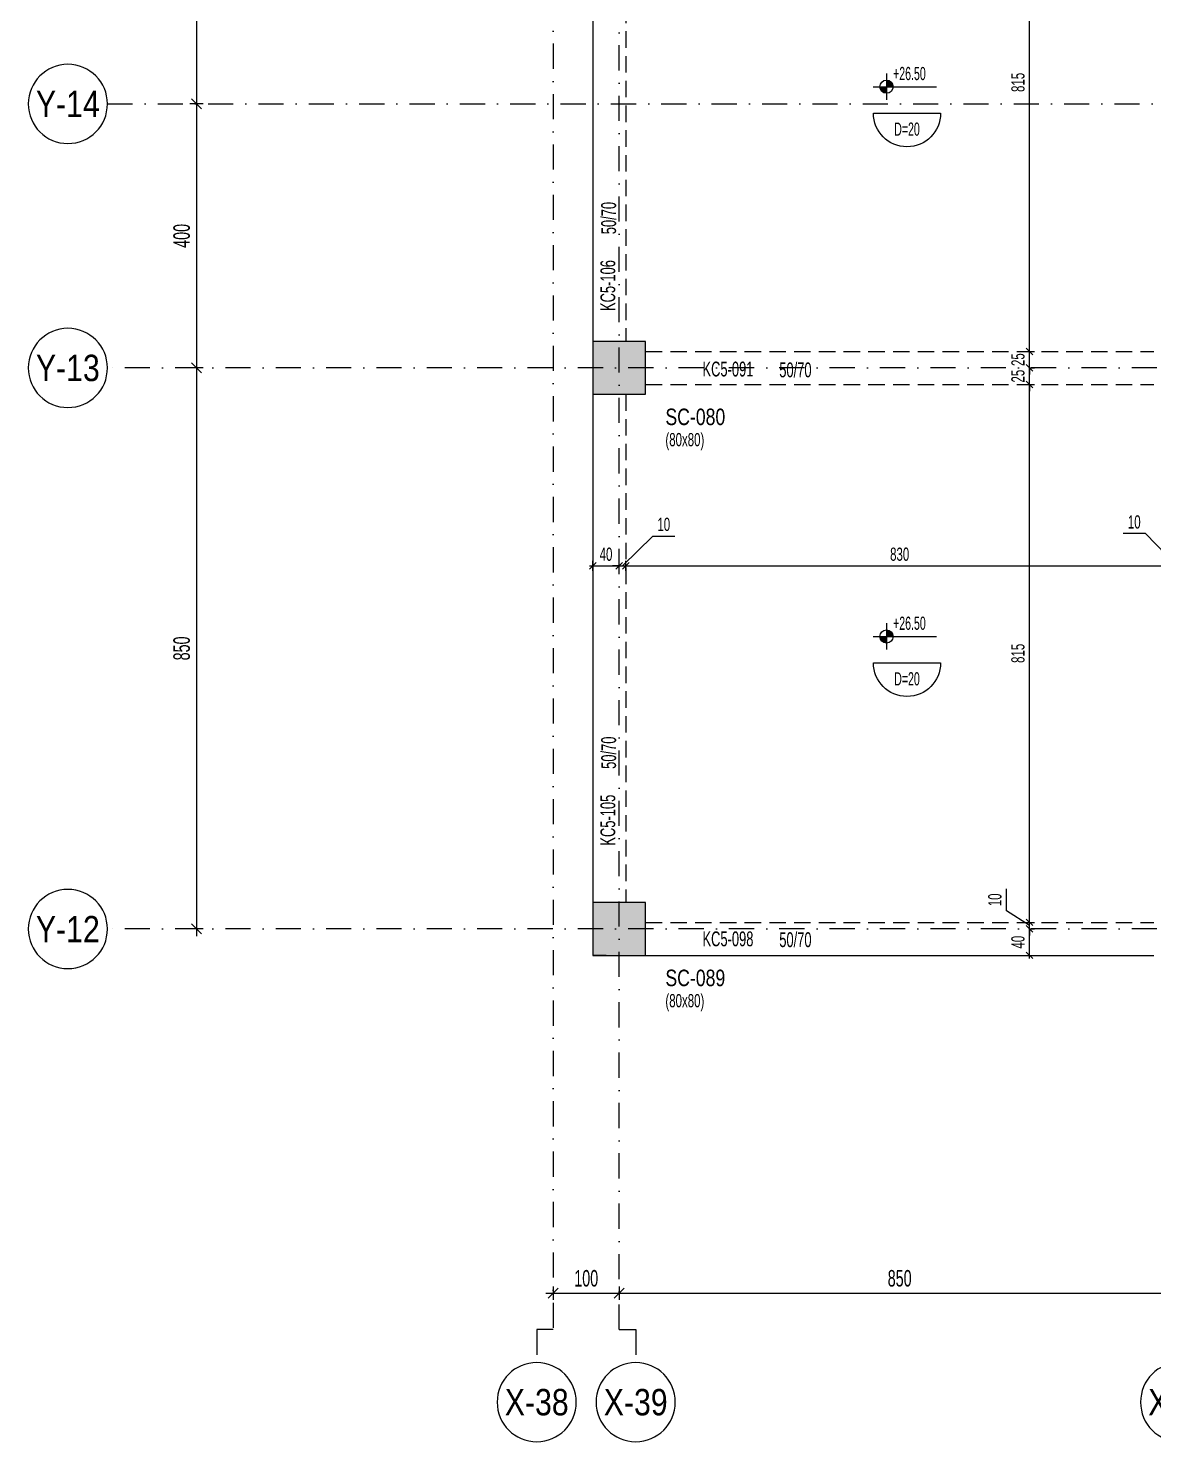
# Model space of a CAD drawing. Header units: millimetres. Extents: x -10495 to 38910, y -777 to 43288.
# Drawn here: x -896 to 810, y -777 to 1365 of the extents above; entities that cross this region are included whole.
import ezdxf
from ezdxf.enums import TextEntityAlignment as Align

# ---------------------------------------------------------------- set-up
doc = ezdxf.new("R2010")
doc.units = ezdxf.units.MM
doc.header["$LTSCALE"] = 100
doc.header["$PDSIZE"] = -100
doc.linetypes.add('DASHDOT', pattern=[25.4, 12.7, -6.35, 0, -6.35])
doc.linetypes.add('HIDDEN', pattern=[0.375, 0.25, -0.125])
for name, color, linetype in [('AKS BALON_ULK', 9, 'Continuous'), ('AKS YAZI_ULK', 20, 'Continuous'), ('AKS_ULK', 8, 'DASHDOT'), ('KOLON-PERDE CEKIRDEK_ULK', 4, 'Continuous'), ('KOT_ULK', 7, 'Continuous'), ('OLCU DIS_ULK', 7, 'Continuous'), ('PARAPET_ULK', 248, 'Continuous'), ('TARAMA SOLID_ULK', 251, 'Continuous')]:
    doc.layers.add(name, color=color, linetype=linetype)
for name, color, linetype, lineweight in [('DOSEME ISMI_ULK', 244, 'Continuous', 25), ('KIRIS BOYUT_ULK', 232, 'Continuous', 13), ('KIRIS CIZGI DUZ_ULK', 41, 'Continuous', 25), ('KIRIS CIZGI KESIK_ULK', 41, 'HIDDEN', 25), ('KIRIS ISIM_ULK', 221, 'Continuous', 13), ('KOLON BOYUT_ULK', 255, 'Continuous', 13), ('KOLON ISIM_ULK', 91, 'Continuous', 13), ('OLCU IC_ULK', 146, 'Continuous', 18)]:
    doc.layers.add(name, color=color, linetype=linetype, lineweight=lineweight)
doc.styles.add('ULK-SIMPLXTW.shx', font='ARIALN.TTF')
doc.styles.add('ulkr-simplxtw.shx', font='ulkr-simplxtw.shx', dxfattribs={"width": 0.65})
doc.dimstyles.new('1-100-DIS_ULK', dxfattribs={"dimscale": 100, "dimtxt": 0.25, "dimasz": 0.15, "dimexe": 0.1, "dimexo": 0.1, "dimgap": 0.1, "dimtad": 1, "dimdec": 0, "dimzin": 9, "dimdsep": 46, "dimtxsty": 'ulkr-simplxtw.shx', "dimblk": 'OBLIQUE', "dimcen": 0.1, "dimdle": 0.11, "dimclrd": 256, "dimclre": 256, "dimclrt": 3, "dimadec": 0, "dimazin": 0, "dimtfac": 1, "dimtdec": 0, "dimtix": 1, "dimtmove": 1, "dimatfit": 3, "dimldrblk": 'OBLIQUE', "dimfxl": 1, "dimtolj": 1, "dimtzin": 12, "dimarcsym": 0})
doc.dimstyles.new('1-100-IC_ULK', dxfattribs={"dimscale": 10, "dimtxt": 2, "dimasz": 1, "dimexe": 0.75, "dimexo": 1, "dimgap": 0.75, "dimtad": 1, "dimdec": 1, "dimzin": 9, "dimdsep": 46, "dimtxsty": 'ulkr-simplxtw.shx', "dimblk": 'OBLIQUE', "dimcen": 0.1, "dimdle": 0.5, "dimclrd": 146, "dimclre": 146, "dimclrt": 2, "dimadec": 0, "dimazin": 2, "dimtfac": 1, "dimtdec": 1, "dimtix": 1, "dimtmove": 2, "dimatfit": 3, "dimldrblk": 'OBLIQUE', "dimfxl": 1, "dimtolj": 1, "dimtzin": 0, "dimlwd": -1, "dimlwe": -1, "dimarcsym": 0})

# ---------------------------------------------------------------- blocks, each defined once
blk = doc.blocks.new('AKS SEMBOL_ULK')
at = {"layer": 'AKS BALON_ULK', "linetype": 'ByBlock'}
blk.add_circle((0, -41.2), 60, dxfattribs=at)
at = {"layer": 'AKS YAZI_ULK', "style": 'ULK-SIMPLXTW.shx'}
blk.add_attdef('1', text='', height=40, dxfattribs=at).set_placement((0, -41.2), align=Align.MIDDLE)
blk = doc.blocks.new('_Oblique')
at = {"color": 0, "linetype": 'ByBlock', "lineweight": -2}
blk.add_line((-0.5, -0.5), (0.5, 0.5), dxfattribs=at)
blk = doc.blocks.new('*D1395')
at = {"layer": 'Defpoints', "color": 0, "transparency": 16777216}
for p in [(0, -531.9), (850, -531.9), (850, -551.9)]:
    blk.add_point(p, dxfattribs=at)
at = {"layer": 'OLCU DIS_ULK', "lineweight": -2, "transparency": 16777216}
for p, q in [((-11, -551.9), (861, -551.9)), ((0, -541.9), (0, -561.9)), ((850, -541.9), (850, -561.9))]:
    blk.add_line(p, q, dxfattribs=at)
at = {"layer": 'OLCU DIS_ULK', "lineweight": -2, "transparency": 16777216, "xscale": 15, "yscale": 15, "zscale": 15, "rotation": 180}
blk.add_blockref('_Oblique', (0, -551.9), dxfattribs=at)
at = {"layer": 'OLCU DIS_ULK', "lineweight": -2, "transparency": 16777216, "xscale": 15, "yscale": 15, "zscale": 15}
blk.add_blockref('_Oblique', (850, -551.9), dxfattribs=at)
at = {"layer": 'OLCU DIS_ULK', "color": 3, "transparency": 16777216, "insert": (425, -529.4), "char_height": 25, "attachment_point": 5, "style": 'ulkr-simplxtw.shx'}
blk.add_mtext('\\A1;850', dxfattribs=at)
blk = doc.blocks.new('*D1398')
at = {"layer": 'Defpoints', "color": 0, "transparency": 16777216}
for p in [(-100, -531.9), (0, -531.9), (0, -551.9)]:
    blk.add_point(p, dxfattribs=at)
at = {"layer": 'OLCU DIS_ULK', "lineweight": -2, "transparency": 16777216}
for p, q in [((-111, -551.9), (11, -551.9)), ((-100, -541.9), (-100, -561.9)), ((0, -541.9), (0, -561.9))]:
    blk.add_line(p, q, dxfattribs=at)
at = {"layer": 'OLCU DIS_ULK', "lineweight": -2, "transparency": 16777216, "xscale": 15, "yscale": 15, "zscale": 15, "rotation": 180}
blk.add_blockref('_Oblique', (-100, -551.9), dxfattribs=at)
at = {"layer": 'OLCU DIS_ULK', "lineweight": -2, "transparency": 16777216, "xscale": 15, "yscale": 15, "zscale": 15}
blk.add_blockref('_Oblique', (0, -551.9), dxfattribs=at)
at = {"layer": 'OLCU DIS_ULK', "color": 3, "transparency": 16777216, "insert": (-50, -529.4), "char_height": 25, "attachment_point": 5, "style": 'ulkr-simplxtw.shx'}
blk.add_mtext('\\A1;100', dxfattribs=at)
blk = doc.blocks.new('*D1408')
at = {"layer": 'Defpoints', "color": 0, "transparency": 16777216}
for p in [(-620.5, 1700), (-640.5, 1250), (-620.5, 1250)]:
    blk.add_point(p, dxfattribs=at)
at = {"layer": 'OLCU DIS_ULK', "lineweight": -2, "transparency": 16777216}
for p, q in [((-630.5, 1700), (-650.5, 1700)), ((-640.5, 1711), (-640.5, 1239)), ((-630.5, 1250), (-650.5, 1250))]:
    blk.add_line(p, q, dxfattribs=at)
at = {"layer": 'OLCU DIS_ULK', "lineweight": -2, "transparency": 16777216, "xscale": 15, "yscale": 15, "zscale": 15}
for p, rotation in [((-640.5, 1700), 90), ((-640.5, 1250), 270)]:
    blk.add_blockref('_Oblique', p, dxfattribs=dict(at, rotation=rotation))
at = {"layer": 'OLCU DIS_ULK', "color": 3, "transparency": 16777216, "insert": (-663, 1475), "char_height": 25, "attachment_point": 5, "rotation": 90, "style": 'ulkr-simplxtw.shx'}
blk.add_mtext('\\A1;450', dxfattribs=at)
blk = doc.blocks.new('*D1409')
at = {"layer": 'Defpoints', "color": 0, "transparency": 16777216}
for p in [(-620.5, 1250), (-640.5, 850), (-620.5, 850)]:
    blk.add_point(p, dxfattribs=at)
at = {"layer": 'OLCU DIS_ULK', "lineweight": -2, "transparency": 16777216}
for p, q in [((-630.5, 1250), (-650.5, 1250)), ((-640.5, 1261), (-640.5, 839)), ((-630.5, 850), (-650.5, 850))]:
    blk.add_line(p, q, dxfattribs=at)
at = {"layer": 'OLCU DIS_ULK', "lineweight": -2, "transparency": 16777216, "xscale": 15, "yscale": 15, "zscale": 15}
for p, rotation in [((-640.5, 1250), 90), ((-640.5, 850), 270)]:
    blk.add_blockref('_Oblique', p, dxfattribs=dict(at, rotation=rotation))
at = {"layer": 'OLCU DIS_ULK', "color": 3, "transparency": 16777216, "insert": (-663, 1050), "char_height": 25, "attachment_point": 5, "rotation": 90, "style": 'ulkr-simplxtw.shx'}
blk.add_mtext('\\A1;400', dxfattribs=at)
blk = doc.blocks.new('*D1410')
at = {"layer": 'Defpoints', "color": 0, "transparency": 16777216}
for p in [(-620.5, 850), (-640.5, 0), (-620.5, 0)]:
    blk.add_point(p, dxfattribs=at)
at = {"layer": 'OLCU DIS_ULK', "lineweight": -2, "transparency": 16777216}
for p, q in [((-640.5, 861), (-640.5, -11)), ((-630.5, 850), (-650.5, 850)), ((-630.5, 0), (-650.5, 0))]:
    blk.add_line(p, q, dxfattribs=at)
at = {"layer": 'OLCU DIS_ULK', "lineweight": -2, "transparency": 16777216, "xscale": 15, "yscale": 15, "zscale": 15}
for p, rotation in [((-640.5, 850), 90), ((-640.5, 0), 270)]:
    blk.add_blockref('_Oblique', p, dxfattribs=dict(at, rotation=rotation))
at = {"layer": 'OLCU DIS_ULK', "color": 3, "transparency": 16777216, "insert": (-663, 425), "char_height": 25, "attachment_point": 5, "rotation": 90, "style": 'ulkr-simplxtw.shx'}
blk.add_mtext('\\A1;850', dxfattribs=at)
blk = doc.blocks.new('*U20')
at = {"layer": 'KOT_ULK'}
h = blk.add_hatch(color=251, dxfattribs=at)
h.dxf.hatch_style = 1
h.paths.add_polyline_path([(0, 0), (-10, 0, 0.414214), (0, -10)])
h = blk.add_hatch(color=251, dxfattribs=at)
h.dxf.hatch_style = 1
h.paths.add_polyline_path([(10, 0, 0.414214), (0, 10), (0, 0)])
at = {"layer": 'KOT_ULK', "color": 12}
for p, q in [((-20, 0), (75.6, 0)), ((0, 20), (0, -20))]:
    blk.add_line(p, q, dxfattribs=at)
blk.add_circle((0, 0), 10, dxfattribs=at)
at = {"layer": 'KOT_ULK', "style": 'ulkr-simplxtw.shx', "width": 0.6}
for tag, p in [('6', (10, 145)), ('5', (10, 118)), ('4', (10, 91)), ('3', (10, 64)), ('2', (10, 37)), ('1', (10, 10))]:
    blk.add_attdef(tag, p, '', height=20, dxfattribs=at)
at = {"layer": 'KOT_ULK', "color": 242, "style": 'ulkr-simplxtw.shx', "width": 0.65}
blk.add_attdef('NOT', text='', height=20, dxfattribs=at).set_placement((14.8, -10), align=Align.TOP_LEFT)
blk = doc.blocks.new('Döşeme kalınğı_ULK')
at = {"layer": 'DOSEME ISMI_ULK', "color": 12}
blk.add_lwpolyline([(51, 0, -1), (-51, 0)], format="xyb", close=True, dxfattribs=at)
at = {"layer": 'DOSEME ISMI_ULK', "style": 'ulkr-simplxtw.shx', "width": 0.6}
blk.add_attdef('1', text='', height=20, dxfattribs=at).set_placement((0, -14.2), align=Align.TOP_CENTER)
blk = doc.blocks.new('*U31')
at = {"layer": 'KOLON BOYUT_ULK', "style": 'ulkr-simplxtw.shx', "width": 0.65}
blk.add_attdef('2', text='', height=20, dxfattribs=at).set_placement((0, -37), align=Align.TOP_LEFT)
at = {"layer": 'KOLON ISIM_ULK', "style": 'ulkr-simplxtw.shx', "width": 0.8}
blk.add_attdef('1', text='', height=25, dxfattribs=at).set_placement((0, 0), align=Align.TOP_LEFT)
blk = doc.blocks.new('*D1353')
at = {"layer": 'Defpoints', "color": 0, "transparency": 16777216}
for p in [(594.3, 0), (621.8, 0), (596.8, -40)]:
    blk.add_point(p, dxfattribs=at)
at = {"layer": 'OLCU IC_ULK', "color": 146, "transparency": 16777216}
blk.add_line((621.8, -45), (621.8, 5), dxfattribs=at)
at = {"layer": 'OLCU IC_ULK', "color": 146, "linetype": 'Continuous', "transparency": 16777216}
for p, q in [((621.8, 0), (629.3, 0)), ((621.8, -40), (629.3, -40))]:
    blk.add_line(p, q, dxfattribs=at)
at = {"layer": 'OLCU IC_ULK', "color": 146, "transparency": 16777216, "xscale": 10, "yscale": 10, "zscale": 10}
for p, rotation in [((621.8, 0), 90), ((621.8, -40), 270)]:
    blk.add_blockref('_Oblique', p, dxfattribs=dict(at, rotation=rotation))
at = {"layer": 'OLCU IC_ULK', "color": 2, "transparency": 16777216, "insert": (604.3, -20), "char_height": 20, "attachment_point": 5, "rotation": 90, "style": 'ulkr-simplxtw.shx'}
blk.add_mtext('\\A1;40', dxfattribs=at)
blk = doc.blocks.new('*D1354')
at = {"layer": 'Defpoints', "color": 0, "transparency": 16777216}
for p in [(594.3, 10), (594.3, 0), (621.8, 10)]:
    blk.add_point(p, dxfattribs=at)
at = {"layer": 'OLCU IC_ULK', "color": 146, "transparency": 16777216}
for p, q in [((586.8, 27.3), (586.8, 60.8)), ((621.8, 5), (586.8, 27.3)), ((621.8, 10), (621.8, 20)), ((621.8, 0), (621.8, 10)), ((621.8, 0), (621.8, 10)), ((621.8, 0), (621.8, -10))]:
    blk.add_line(p, q, dxfattribs=at)
at = {"layer": 'OLCU IC_ULK', "color": 146, "linetype": 'Continuous', "transparency": 16777216}
for p, q in [((621.8, 10), (629.3, 10)), ((621.8, 0), (629.3, 0))]:
    blk.add_line(p, q, dxfattribs=at)
at = {"layer": 'OLCU IC_ULK', "color": 146, "transparency": 16777216, "xscale": 10, "yscale": 10, "zscale": 10}
for p, rotation in [((621.8, 10), 270), ((621.8, 0), 90)]:
    blk.add_blockref('_Oblique', p, dxfattribs=dict(at, rotation=rotation))
at = {"layer": 'OLCU IC_ULK', "color": 2, "transparency": 16777216, "insert": (569.3, 44.1), "char_height": 20, "attachment_point": 5, "rotation": 90, "style": 'ulkr-simplxtw.shx'}
blk.add_mtext('\\A1;10', dxfattribs=at)
blk = doc.blocks.new('*D1355')
at = {"layer": 'Defpoints', "color": 0, "transparency": 16777216}
for p in [(596.8, 825), (621.8, 825), (594.3, 10)]:
    blk.add_point(p, dxfattribs=at)
at = {"layer": 'OLCU IC_ULK', "color": 146, "transparency": 16777216}
blk.add_line((621.8, 5), (621.8, 830), dxfattribs=at)
at = {"layer": 'OLCU IC_ULK', "color": 146, "linetype": 'Continuous', "transparency": 16777216}
for p, q in [((621.8, 825), (629.3, 825)), ((621.8, 10), (629.3, 10))]:
    blk.add_line(p, q, dxfattribs=at)
at = {"layer": 'OLCU IC_ULK', "color": 146, "transparency": 16777216, "xscale": 10, "yscale": 10, "zscale": 10}
for p, rotation in [((621.8, 825), 90), ((621.8, 10), 270)]:
    blk.add_blockref('_Oblique', p, dxfattribs=dict(at, rotation=rotation))
at = {"layer": 'OLCU IC_ULK', "color": 2, "transparency": 16777216, "insert": (604.3, 417.5), "char_height": 20, "attachment_point": 5, "rotation": 90, "style": 'ulkr-simplxtw.shx'}
blk.add_mtext('\\A1;815', dxfattribs=at)
blk = doc.blocks.new('*D1356')
at = {"layer": 'Defpoints', "color": 0, "transparency": 16777216}
for p in [(596.8, 850), (621.8, 850), (596.8, 825)]:
    blk.add_point(p, dxfattribs=at)
at = {"layer": 'OLCU IC_ULK', "color": 146, "transparency": 16777216}
for p, q in [((621.8, 850), (621.8, 860)), ((621.8, 825), (621.8, 850)), ((621.8, 825), (621.8, 815))]:
    blk.add_line(p, q, dxfattribs=at)
at = {"layer": 'OLCU IC_ULK', "color": 146, "linetype": 'Continuous', "transparency": 16777216}
for p, q in [((621.8, 850), (629.3, 850)), ((621.8, 825), (629.3, 825))]:
    blk.add_line(p, q, dxfattribs=at)
at = {"layer": 'OLCU IC_ULK', "color": 146, "transparency": 16777216, "xscale": 10, "yscale": 10, "zscale": 10}
for p, rotation in [((621.8, 850), 270), ((621.8, 825), 90)]:
    blk.add_blockref('_Oblique', p, dxfattribs=dict(at, rotation=rotation))
at = {"layer": 'OLCU IC_ULK', "color": 2, "transparency": 16777216, "insert": (604.3, 837.5), "char_height": 20, "attachment_point": 5, "rotation": 90, "style": 'ulkr-simplxtw.shx'}
blk.add_mtext('\\A1;25', dxfattribs=at)
blk = doc.blocks.new('*D1357')
at = {"layer": 'Defpoints', "color": 0, "transparency": 16777216}
for p in [(596.8, 875), (621.8, 875), (596.8, 850)]:
    blk.add_point(p, dxfattribs=at)
at = {"layer": 'OLCU IC_ULK', "color": 146, "transparency": 16777216}
for p, q in [((621.8, 875), (621.8, 885)), ((621.8, 850), (621.8, 875)), ((621.8, 850), (621.8, 840))]:
    blk.add_line(p, q, dxfattribs=at)
at = {"layer": 'OLCU IC_ULK', "color": 146, "linetype": 'Continuous', "transparency": 16777216}
for p, q in [((621.8, 875), (629.3, 875)), ((621.8, 850), (629.3, 850))]:
    blk.add_line(p, q, dxfattribs=at)
at = {"layer": 'OLCU IC_ULK', "color": 146, "transparency": 16777216, "xscale": 10, "yscale": 10, "zscale": 10}
for p, rotation in [((621.8, 875), 270), ((621.8, 850), 90)]:
    blk.add_blockref('_Oblique', p, dxfattribs=dict(at, rotation=rotation))
at = {"layer": 'OLCU IC_ULK', "color": 2, "transparency": 16777216, "insert": (604.3, 862.5), "char_height": 20, "attachment_point": 5, "rotation": 90, "style": 'ulkr-simplxtw.shx'}
blk.add_mtext('\\A1;25', dxfattribs=at)
blk = doc.blocks.new('*D1358')
at = {"layer": 'Defpoints', "color": 0, "transparency": 16777216}
for p in [(596.8, 1690), (621.8, 1690), (596.8, 875)]:
    blk.add_point(p, dxfattribs=at)
at = {"layer": 'OLCU IC_ULK', "color": 146, "transparency": 16777216}
blk.add_line((621.8, 870), (621.8, 1695), dxfattribs=at)
at = {"layer": 'OLCU IC_ULK', "color": 146, "linetype": 'Continuous', "transparency": 16777216}
for p, q in [((621.8, 1690), (629.3, 1690)), ((621.8, 875), (629.3, 875))]:
    blk.add_line(p, q, dxfattribs=at)
at = {"layer": 'OLCU IC_ULK', "color": 146, "transparency": 16777216, "xscale": 10, "yscale": 10, "zscale": 10}
for p, rotation in [((621.8, 1690), 90), ((621.8, 875), 270)]:
    blk.add_blockref('_Oblique', p, dxfattribs=dict(at, rotation=rotation))
at = {"layer": 'OLCU IC_ULK', "color": 2, "transparency": 16777216, "insert": (604.3, 1282.5), "char_height": 20, "attachment_point": 5, "rotation": 90, "style": 'ulkr-simplxtw.shx'}
blk.add_mtext('\\A1;815', dxfattribs=at)
blk = doc.blocks.new('*D1300')
at = {"layer": 'Defpoints', "color": 0, "transparency": 16777216}
for p in [(0, 550.1), (-40, 532.4), (0, 532.4)]:
    blk.add_point(p, dxfattribs=at)
at = {"layer": 'OLCU IC_ULK', "color": 146, "linetype": 'Continuous', "transparency": 16777216}
for p, q in [((-40, 542.4), (-40, 557.6)), ((0, 542.4), (0, 557.6))]:
    blk.add_line(p, q, dxfattribs=at)
at = {"layer": 'OLCU IC_ULK', "color": 146, "transparency": 16777216}
blk.add_line((-45, 550.1), (5, 550.1), dxfattribs=at)
at = {"layer": 'OLCU IC_ULK', "color": 146, "transparency": 16777216, "xscale": 10, "yscale": 10, "zscale": 10, "rotation": 180}
blk.add_blockref('_Oblique', (-40, 550.1), dxfattribs=at)
at = {"layer": 'OLCU IC_ULK', "color": 146, "transparency": 16777216, "xscale": 10, "yscale": 10, "zscale": 10}
blk.add_blockref('_Oblique', (0, 550.1), dxfattribs=at)
at = {"layer": 'OLCU IC_ULK', "color": 2, "transparency": 16777216, "insert": (-20, 567.6), "char_height": 20, "attachment_point": 5, "style": 'ulkr-simplxtw.shx'}
blk.add_mtext('\\A1;40', dxfattribs=at)
blk = doc.blocks.new('*D1301')
at = {"layer": 'Defpoints', "color": 0, "transparency": 16777216}
for p in [(10, 550.1), (0, 532.4), (10, 532.4)]:
    blk.add_point(p, dxfattribs=at)
at = {"layer": 'OLCU IC_ULK', "color": 146, "transparency": 16777216}
for p, q in [((5, 550.1), (50.8, 595.3)), ((50.8, 595.3), (84.3, 595.3)), ((0, 550.1), (-10, 550.1)), ((0, 550.1), (10, 550.1)), ((0, 550.1), (10, 550.1)), ((10, 550.1), (20, 550.1))]:
    blk.add_line(p, q, dxfattribs=at)
at = {"layer": 'OLCU IC_ULK', "color": 146, "linetype": 'Continuous', "transparency": 16777216}
for p, q in [((0, 542.4), (0, 557.6)), ((10, 542.4), (10, 557.6))]:
    blk.add_line(p, q, dxfattribs=at)
at = {"layer": 'OLCU IC_ULK', "color": 146, "transparency": 16777216, "xscale": 10, "yscale": 10, "zscale": 10}
blk.add_blockref('_Oblique', (0, 550.1), dxfattribs=at)
at = {"layer": 'OLCU IC_ULK', "color": 146, "transparency": 16777216, "xscale": 10, "yscale": 10, "zscale": 10, "rotation": 180}
blk.add_blockref('_Oblique', (10, 550.1), dxfattribs=at)
at = {"layer": 'OLCU IC_ULK', "color": 2, "transparency": 16777216, "insert": (67.5, 612.8), "char_height": 20, "attachment_point": 5, "style": 'ulkr-simplxtw.shx'}
blk.add_mtext('\\A1;10', dxfattribs=at)
blk = doc.blocks.new('*D1302')
at = {"layer": 'Defpoints', "color": 0, "transparency": 16777216}
for p in [(840, 550.1), (10, 532.4), (840, 532.4)]:
    blk.add_point(p, dxfattribs=at)
at = {"layer": 'OLCU IC_ULK', "color": 146, "linetype": 'Continuous', "transparency": 16777216}
for p, q in [((10, 542.4), (10, 557.6)), ((840, 542.4), (840, 557.6))]:
    blk.add_line(p, q, dxfattribs=at)
at = {"layer": 'OLCU IC_ULK', "color": 146, "transparency": 16777216}
blk.add_line((5, 550.1), (845, 550.1), dxfattribs=at)
at = {"layer": 'OLCU IC_ULK', "color": 146, "transparency": 16777216, "xscale": 10, "yscale": 10, "zscale": 10, "rotation": 180}
blk.add_blockref('_Oblique', (10, 550.1), dxfattribs=at)
at = {"layer": 'OLCU IC_ULK', "color": 146, "transparency": 16777216, "xscale": 10, "yscale": 10, "zscale": 10}
blk.add_blockref('_Oblique', (840, 550.1), dxfattribs=at)
at = {"layer": 'OLCU IC_ULK', "color": 2, "transparency": 16777216, "insert": (425, 567.6), "char_height": 20, "attachment_point": 5, "style": 'ulkr-simplxtw.shx'}
blk.add_mtext('\\A1;830', dxfattribs=at)
blk = doc.blocks.new('*D1303')
at = {"layer": 'Defpoints', "color": 0, "transparency": 16777216}
for p in [(850, 550.1), (840, 532.4), (850, 532.4)]:
    blk.add_point(p, dxfattribs=at)
at = {"layer": 'OLCU IC_ULK', "color": 146, "transparency": 16777216}
for p, q in [((797.3, 599), (763.7, 599)), ((845, 550.1), (797.3, 599)), ((840, 550.1), (830, 550.1)), ((840, 550.1), (850, 550.1)), ((840, 550.1), (850, 550.1)), ((850, 550.1), (860, 550.1))]:
    blk.add_line(p, q, dxfattribs=at)
at = {"layer": 'OLCU IC_ULK', "color": 146, "linetype": 'Continuous', "transparency": 16777216}
for p, q in [((840, 542.4), (840, 557.6)), ((850, 542.4), (850, 557.6))]:
    blk.add_line(p, q, dxfattribs=at)
at = {"layer": 'OLCU IC_ULK', "color": 146, "transparency": 16777216, "xscale": 10, "yscale": 10, "zscale": 10}
blk.add_blockref('_Oblique', (840, 550.1), dxfattribs=at)
at = {"layer": 'OLCU IC_ULK', "color": 146, "transparency": 16777216, "xscale": 10, "yscale": 10, "zscale": 10, "rotation": 180}
blk.add_blockref('_Oblique', (850, 550.1), dxfattribs=at)
at = {"layer": 'OLCU IC_ULK', "color": 2, "transparency": 16777216, "insert": (780.5, 616.5), "char_height": 20, "attachment_point": 5, "style": 'ulkr-simplxtw.shx'}
blk.add_mtext('\\A1;10', dxfattribs=at)
blk = doc.blocks.new('Kiriş_Sembol_ULK')
at = {"layer": 'KIRIS BOYUT_ULK', "style": 'ulkr-simplxtw.shx', "width": 0.65}
blk.add_attdef('B', text='', height=25, dxfattribs=at).set_placement((21, 0.4), align=Align.MIDDLE_LEFT)
at = {"layer": 'KIRIS ISIM_ULK', "style": 'ulkr-simplxtw.shx', "width": 0.65}
blk.add_attdef('K', text='', height=25, dxfattribs=at).set_placement((-18.2, 12.9), align=Align.TOP_RIGHT)

msp = doc.modelspace()

# ---------------------------------------------------------------- hatches: boundary and pattern name
at = {"layer": 'TARAMA SOLID_ULK'}
h = msp.add_hatch(color=256, dxfattribs=at)
h.dxf.hatch_style = 1
h.paths.add_polyline_path([(-40, 810), (40, 810), (40, 890), (-40, 890)])
h = msp.add_hatch(color=256, dxfattribs=at)
h.dxf.hatch_style = 1
h.paths.add_polyline_path([(40, -40), (40, 40), (-40, 40), (-40, -40)])

# ---------------------------------------------------------------- linework, layer by layer
at = {"layer": 'AKS_ULK', "ltscale": 0.03}
for points in [[(-125, 3909.14), (-125, 3859.14), (-100, 3859.14), (-100, -606.87)], [(0, -606.87), (0, 3859.14), (25, 3859.14), (25, 3909.14)], [(-775.51, 1250), (6766.16, 1250)], [(6766.16, 850), (-775.51, 850)], [(6766.16, 0), (-775.51, 0)], [(-100, -606.87), (-125, -606.87), (-125, -656.87)], [(0, -606.87), (25, -606.87), (25, -656.87)]]:
    msp.add_lwpolyline(points, dxfattribs=at)
at = {"layer": 'KIRIS CIZGI DUZ_ULK'}
for p, q in [((-40, 1660), (-40, 890)), ((-40, 810), (-40, 40)), ((40, -40), (810, -40))]:
    msp.add_line(p, q, dxfattribs=at)
at = {"layer": 'KIRIS CIZGI KESIK_ULK'}
for p, q in [((10, 1660), (10, 890)), ((40, 875), (810, 875)), ((40, 825), (810, 825)), ((10, 810), (10, 40)), ((40, 10), (810, 10))]:
    msp.add_line(p, q, dxfattribs=at)
at = {"layer": 'KOLON-PERDE CEKIRDEK_ULK'}
msp.add_lwpolyline([(-40, 890), (-40, 810), (40, 810), (40, 890)], close=True, dxfattribs=at)
for points in [[(40, -40), (40, 40), (-40, 40), (-40, -40)], [(-40, -40), (40, -40)]]:
    msp.add_lwpolyline(points, dxfattribs=at)
at = {"layer": 'PARAPET_ULK'}
msp.add_line((-20, -40), (-40, -40), dxfattribs=at)

# ---------------------------------------------------------------- block references
at = {"layer": 'AKS_ULK', "linetype": 'ByBlock'}
ref = msp.add_blockref('AKS SEMBOL_ULK', (-835.51, 1208.75), dxfattribs=dict(at, xscale=-1, rotation=180))
ref.add_attrib('1', 'Y-14', dxfattribs={"layer": 'AKS YAZI_ULK', "height": 40, "style": 'ULK-SIMPLXTW.shx'}).set_placement((-835.51, 1250), align=Align.MIDDLE)
ref = msp.add_blockref('AKS SEMBOL_ULK', (-835.51, 808.75), dxfattribs=dict(at, xscale=-1, rotation=180))
ref.add_attrib('1', 'Y-13', dxfattribs={"layer": 'AKS YAZI_ULK', "height": 40, "style": 'ULK-SIMPLXTW.shx'}).set_placement((-835.51, 850), align=Align.MIDDLE)
ref = msp.add_blockref('AKS SEMBOL_ULK', (-835.51, -41.25), dxfattribs=dict(at, xscale=-1, rotation=180))
ref.add_attrib('1', 'Y-12', dxfattribs={"layer": 'AKS YAZI_ULK', "height": 40, "style": 'ULK-SIMPLXTW.shx'}).set_placement((-835.51, 0), align=Align.MIDDLE)
ref = msp.add_blockref('AKS SEMBOL_ULK', (-125, -758.12), dxfattribs=dict(at, xscale=-1, rotation=180))
ref.add_attrib('1', 'X-38', dxfattribs={"layer": 'AKS YAZI_ULK', "height": 40, "style": 'ULK-SIMPLXTW.shx'}).set_placement((-125, -716.87), align=Align.MIDDLE)
ref = msp.add_blockref('AKS SEMBOL_ULK', (25, -758.12), dxfattribs=dict(at, xscale=-1, rotation=180))
ref.add_attrib('1', 'X-39', dxfattribs={"layer": 'AKS YAZI_ULK', "height": 40, "style": 'ULK-SIMPLXTW.shx'}).set_placement((25, -716.87), align=Align.MIDDLE)
ref = msp.add_blockref('AKS SEMBOL_ULK', (850, -758.12), dxfattribs=dict(at, xscale=-1, rotation=180))
ref.add_attrib('1', 'X-40', dxfattribs={"layer": 'AKS YAZI_ULK', "height": 40, "style": 'ULK-SIMPLXTW.shx'}).set_placement((850, -716.87), align=Align.MIDDLE)
at = {"layer": 'DOSEME ISMI_ULK'}
for p in [(436.1, 1235.97), (436.1, 403.16)]:
    msp.add_blockref('Döşeme kalınğı_ULK', p, dxfattribs=at).add_auto_attribs({'1': 'D=20'})
at = {"layer": 'KIRIS ISIM_ULK'}
ref = msp.add_blockref('Kiriş_Sembol_ULK', (-15.56, 1031.5), dxfattribs=dict(at, rotation=90))
ref.add_attrib('B', '50/70', dxfattribs={"layer": 'KIRIS BOYUT_ULK', "height": 22.5, "rotation": 90, "style": 'ulkr-simplxtw.shx', "width": 0.65}).set_placement((-16, 1052.51), align=Align.MIDDLE_LEFT)
ref.add_attrib('K', 'KC5-106', dxfattribs={"height": 22.5, "rotation": 90, "style": 'ulkr-simplxtw.shx', "width": 0.65}).set_placement((-28.5, 1013.35), align=Align.TOP_RIGHT)
ref = msp.add_blockref('Kiriş_Sembol_ULK', (221.53, 846.56), dxfattribs=at)
ref.add_attrib('B', '50/70', dxfattribs={"layer": 'KIRIS BOYUT_ULK', "height": 22.5, "style": 'ulkr-simplxtw.shx', "width": 0.65}).set_placement((242.54, 847), align=Align.MIDDLE_LEFT)
ref.add_attrib('K', 'KC5-091', dxfattribs={"height": 22.5, "style": 'ulkr-simplxtw.shx', "width": 0.65}).set_placement((203.37, 859.5), align=Align.TOP_RIGHT)
ref = msp.add_blockref('Kiriş_Sembol_ULK', (-15.56, 221.53), dxfattribs=dict(at, rotation=90))
ref.add_attrib('B', '50/70', dxfattribs={"layer": 'KIRIS BOYUT_ULK', "height": 22.5, "rotation": 90, "style": 'ulkr-simplxtw.shx', "width": 0.65}).set_placement((-16, 242.54), align=Align.MIDDLE_LEFT)
ref.add_attrib('K', 'KC5-105', dxfattribs={"height": 22.5, "rotation": 90, "style": 'ulkr-simplxtw.shx', "width": 0.65}).set_placement((-28.5, 203.37), align=Align.TOP_RIGHT)
ref = msp.add_blockref('Kiriş_Sembol_ULK', (221.53, -16.72), dxfattribs=at)
ref.add_attrib('B', '50/70', dxfattribs={"layer": 'KIRIS BOYUT_ULK', "height": 22.5, "style": 'ulkr-simplxtw.shx', "width": 0.65}).set_placement((242.54, -16.27), align=Align.MIDDLE_LEFT)
ref.add_attrib('K', 'KC5-098', dxfattribs={"height": 22.5, "style": 'ulkr-simplxtw.shx', "width": 0.65}).set_placement((203.37, -3.77), align=Align.TOP_RIGHT)
at = {"layer": 'KOLON ISIM_ULK'}
for p, values in [((70, 788.33), {'1': 'SC-080', '2': '(80x80)'}), ((70, -61.67), {'1': 'SC-089', '2': '(80x80)'})]:
    msp.add_blockref('*U31', p, dxfattribs=at).add_auto_attribs(values)
at = {"layer": 'KOT_ULK'}
ref = msp.add_blockref('*U20', (405, 1275.97), dxfattribs=at)
ref.add_attrib('1', '+26.50', (415, 1285.97), dxfattribs={"height": 20, "style": 'ulkr-simplxtw.shx', "width": 0.6})
ref = msp.add_blockref('*U20', (405, 443.16), dxfattribs=at)
ref.add_attrib('1', '+26.50', (415, 453.16), dxfattribs={"height": 20, "style": 'ulkr-simplxtw.shx', "width": 0.6})

# ---------------------------------------------------------------- dimensions: what is measured, and where the dimension line sits
at = {"layer": 'OLCU DIS_ULK'}
for base, p1, p2, picture, middle in [((-640.51, 1250), (-620.51, 1700), (-620.51, 1250), '*D1408', (-663.01, 1475)), ((-640.51, 850), (-620.51, 1250), (-620.51, 850), '*D1409', (-663.01, 1050)), ((-640.51, 0), (-620.51, 850), (-620.51, 0), '*D1410', (-663.01, 425))]:
    dim = msp.add_linear_dim(base=base, p1=p1, p2=p2, angle=270, dimstyle='1-100-DIS_ULK', dxfattribs=at)
    dim.commit()
    dim.dimension.update_dxf_attribs({"geometry": picture, "text_midpoint": middle})
for base, p1, p2, picture, middle in [((0, -551.87), (-100, -531.87), (0, -531.87), '*D1398', (-50, -529.37)), ((850, -551.87), (0, -531.87), (850, -531.87), '*D1395', (425, -529.37))]:
    dim = msp.add_linear_dim(base=base, p1=p1, p2=p2, dimstyle='1-100-DIS_ULK', dxfattribs=at)
    dim.commit()
    dim.dimension.update_dxf_attribs({"geometry": picture, "text_midpoint": middle})
at = {"layer": 'OLCU IC_ULK'}
for base, p1, p2, picture, middle in [((621.78, 1690), (596.78, 875), (596.78, 1690), '*D1358', (604.28, 1282.5)), ((621.78, 875), (596.78, 850), (596.78, 875), '*D1357', (604.28, 862.5)), ((621.78, 850), (596.78, 825), (596.78, 850), '*D1356', (604.28, 837.5)), ((621.78, 825), (594.28, 10), (596.78, 825), '*D1355', (604.28, 417.5)), ((621.78, 0), (596.78, -40), (594.28, 0), '*D1353', (604.28, -20))]:
    dim = msp.add_linear_dim(base=base, p1=p1, p2=p2, angle=90, dimstyle='1-100-IC_ULK', override={"dimfxl": 0, "dimfxlon": 1}, dxfattribs=at)
    dim.commit()
    dim.dimension.update_dxf_attribs({"geometry": picture, "text_midpoint": middle})
for base, p1, p2, picture, middle in [((10, 550.09), (0, 532.4), (10, 532.4), '*D1301', (58.26, 595.32)), ((850, 550.09), (840, 532.4), (850, 532.4), '*D1303', (789.81, 599.02))]:
    dim = msp.add_linear_dim(base=base, p1=p1, p2=p2, dimstyle='1-100-IC_ULK', override={"dimtmove": 1, "dimfxl": 0}, dxfattribs=at)
    dim.commit()
    dim.dimension.update_dxf_attribs({"geometry": picture, "text_midpoint": middle, "dimtype": 160})
for base, p1, p2, picture, middle in [((0, 550.09), (-40, 532.4), (0, 532.4), '*D1300', (-20, 567.59)), ((840, 550.09), (10, 532.4), (840, 532.4), '*D1302', (425, 567.59))]:
    dim = msp.add_linear_dim(base=base, p1=p1, p2=p2, dimstyle='1-100-IC_ULK', override={"dimfxl": 0}, dxfattribs=at)
    dim.commit()
    dim.dimension.update_dxf_attribs({"geometry": picture, "text_midpoint": middle})
dim = msp.add_linear_dim(base=(621.78, 10), p1=(594.28, 0), p2=(594.28, 10), angle=90, dimstyle='1-100-IC_ULK', override={"dimtmove": 1, "dimfxl": 0, "dimfxlon": 1}, dxfattribs=at)
dim.commit()
dim.dimension.update_dxf_attribs({"geometry": '*D1354', "text_midpoint": (586.78, 34.77), "dimtype": 160})

doc.saveas('drawing.dxf')
